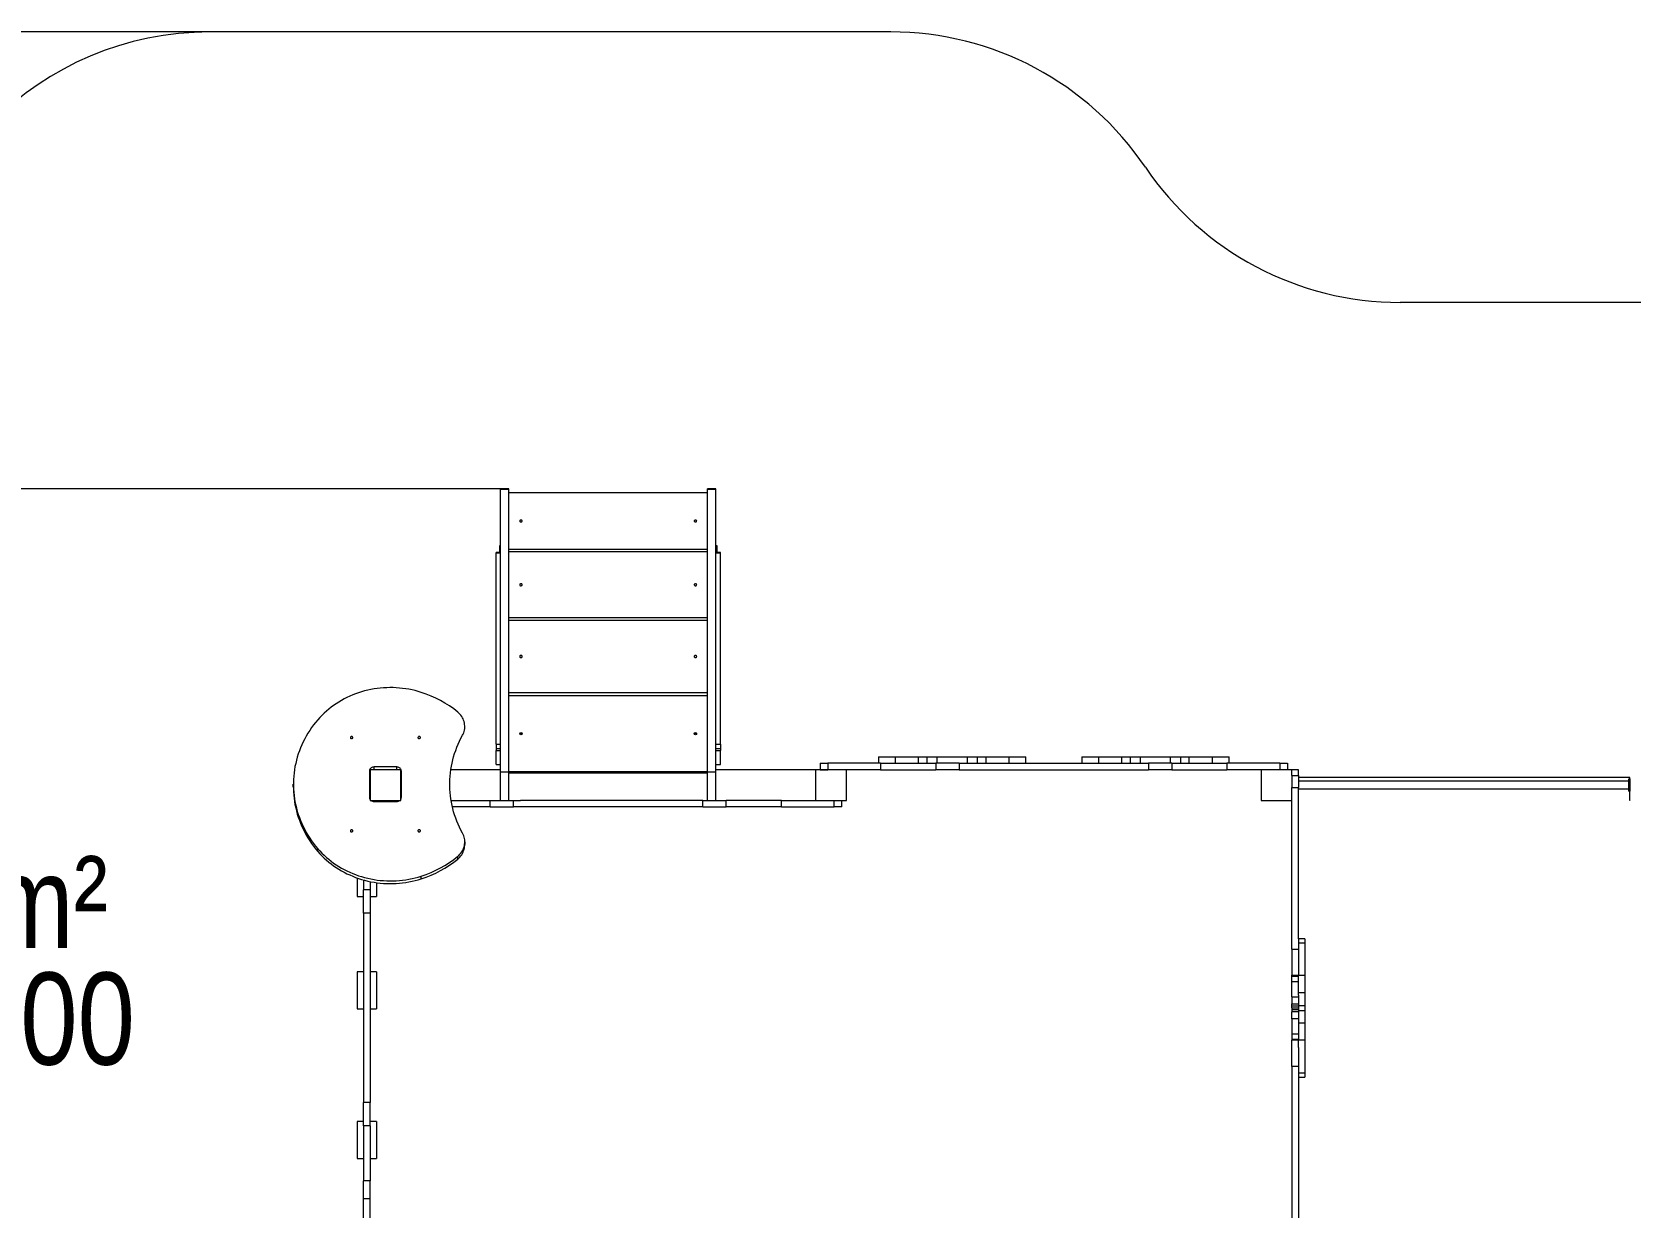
# Model space of a CAD drawing. Header units: millimetres. Extents: x -8637 to 7827, y -4015 to 3935.
# Drawn here: x -2239 to 2961, y 110 to 3935 of the extents above; entities that cross this region are included whole.
import ezdxf

# ---------------------------------------------------------------- set-up
doc = ezdxf.new("R2010")
doc.units = ezdxf.units.MM
for name, color, linetype in [('DIKOM_ЗОНА', 80, 'Continuous'), ('DIKOM_ОБЪЕКТ', 7, 'Continuous'), ('DIKOM_РАЗМЕР_ЗОНА', 7, 'Continuous'), ('DIKOM_РАЗМЕР_ОБЪЕКТА', 7, 'Continuous')]:
    doc.layers.add(name, color=color, linetype=linetype)
doc.styles.add('style1', font='arial.ttf', dxfattribs={"width": 0.8})
doc.dimstyles.new('1-50', dxfattribs={"dimtxt": 300, "dimasz": 200, "dimexe": 100, "dimexo": 0, "dimgap": 100, "dimtad": 1, "dimdec": 0, "dimtxsty": 'style1', "dimcen": 0, "dimclrd": 7, "dimclre": 7, "dimadec": 1, "dimazin": 2, "dimtfac": 1, "dimtdec": 0, "dimtmove": 0, "dimatfit": 3, "dimfxl": 0, "dimlwd": 25, "dimlwe": 18, "dimarcsym": 0})

# ---------------------------------------------------------------- blocks, each defined once
blk = doc.blocks.new('*D0')
at = {"layer": 'Defpoints', "color": 0, "transparency": 16777216}
for p in [(4826.6, 758.5), (-4105, -691.5), (4826.6, -3455.7)]:
    blk.add_point(p, dxfattribs=at)
at = {"layer": 'DIKOM_РАЗМЕР_ОБЪЕКТА', "color": 7, "lineweight": 18, "transparency": 16777216}
for p, q in [((4826.6, 758.5), (4826.6, -3555.7)), ((-4105, -691.5), (-4105, -3555.7))]:
    blk.add_line(p, q, dxfattribs=at)
at = {"layer": 'DIKOM_РАЗМЕР_ОБЪЕКТА', "color": 7, "lineweight": 25, "transparency": 16777216}
blk.add_line((-3905, -3455.7), (4626.6, -3455.7), dxfattribs=at)
at = {"layer": 'DIKOM_РАЗМЕР_ОБЪЕКТА', "color": 7, "transparency": 16777216}
for points in [[(-3905, -3422.4), (-3905, -3489), (-4105, -3455.7)], [(4626.6, -3422.4), (4626.6, -3489), (4826.6, -3455.7)]]:
    blk.add_solid(points, dxfattribs=at)
at = {"layer": 'DIKOM_РАЗМЕР_ОБЪЕКТА', "color": 0, "transparency": 16777216, "insert": (228.5, -3202.5), "char_height": 300, "attachment_point": 5, "style": 'style1'}
blk.add_mtext('8950', dxfattribs=at)
blk = doc.blocks.new('*D1')
at = {"layer": 'Defpoints', "color": 0, "transparency": 16777216}
for p in [(-7653.7, 2447.6), (-714.2, 2447.6), (-1013.4, -1487.5)]:
    blk.add_point(p, dxfattribs=at)
at = {"layer": 'DIKOM_РАЗМЕР_ОБЪЕКТА', "color": 7, "lineweight": 18, "transparency": 16777216}
for p, q in [((-714.2, 2447.6), (-7753.7, 2447.6)), ((-1013.4, -1487.5), (-7753.7, -1487.5))]:
    blk.add_line(p, q, dxfattribs=at)
at = {"layer": 'DIKOM_РАЗМЕР_ОБЪЕКТА', "color": 7, "lineweight": 25, "transparency": 16777216}
blk.add_line((-7653.7, -1287.5), (-7653.7, 2247.6), dxfattribs=at)
at = {"layer": 'DIKOM_РАЗМЕР_ОБЪЕКТА', "color": 7, "transparency": 16777216}
for points in [[(-7687.1, 2247.6), (-7620.4, 2247.6), (-7653.7, 2447.6)], [(-7687.1, -1287.5), (-7620.4, -1287.5), (-7653.7, -1487.5)]]:
    blk.add_solid(points, dxfattribs=at)
at = {"layer": 'DIKOM_РАЗМЕР_ОБЪЕКТА', "color": 0, "transparency": 16777216, "insert": (-7907, 462.3), "char_height": 300, "attachment_point": 5, "rotation": 90, "style": 'style1'}
blk.add_mtext('3950', dxfattribs=at)
blk = doc.blocks.new('*D2')
at = {"layer": 'Defpoints', "color": 0, "transparency": 16777216}
for p in [(-587, 3935.1), (-8187, -2966.5), (-2628.5, -2966.5)]:
    blk.add_point(p, dxfattribs=at)
at = {"layer": 'DIKOM_РАЗМЕР_ЗОНА', "color": 7, "lineweight": 18, "transparency": 16777216}
for p, q in [((-587, 3935.1), (-8287, 3935.1)), ((-2628.5, -2966.5), (-8287, -2966.5))]:
    blk.add_line(p, q, dxfattribs=at)
at = {"layer": 'DIKOM_РАЗМЕР_ЗОНА', "color": 7, "lineweight": 25, "transparency": 16777216}
blk.add_line((-8187, 3735.1), (-8187, -2766.5), dxfattribs=at)
at = {"layer": 'DIKOM_РАЗМЕР_ЗОНА', "color": 7, "transparency": 16777216}
for points in [[(-8220.3, 3735.1), (-8153.7, 3735.1), (-8187, 3935.1)], [(-8220.3, -2766.5), (-8153.7, -2766.5), (-8187, -2966.5)]]:
    blk.add_solid(points, dxfattribs=at)
at = {"layer": 'DIKOM_РАЗМЕР_ЗОНА', "color": 0, "transparency": 16777216, "insert": (-8440.2, 501.3), "char_height": 300, "attachment_point": 5, "rotation": 90, "style": 'style1'}
blk.add_mtext('6950', dxfattribs=at)

msp = doc.modelspace()

# ---------------------------------------------------------------- linework, layer by layer
at = {"layer": 'DIKOM_ЗОНА', "color": 3, "lineweight": 15}
for p, q in [((555.3, 3935.1), (-1660.2, 3935.1)), ((6826.6, 3054.5), (2212.7, 3054.5))]:
    msp.add_line(p, q, dxfattribs=at)
for centre, start, end in [((-1660.2, 2935.1), 90, 180), ((555.3, 2935.1), 34.0344, 90), ((2212.7, 4054.5), 214.0344, 270)]:
    msp.add_arc(centre, 1000, start, end, dxfattribs=at)
at = {"layer": 'DIKOM_ОБЪЕКТ', "color": 7, "linetype": 'Continuous', "lineweight": 15}
for p, q in [((-687.2, 2447.6), (-714.2, 2447.6)), ((-714.2, 2446.4), (-714.2, 2447.6)), ((-714.2, 2446.4), (-687.2, 2446.4)), ((-714.2, 1526.5), (-714.2, 2446.4)), ((-687.2, 2446.4), (-687.2, 2447.6)), ((-687.2, 1526.5), (-687.2, 2446.4)), ((-14.2, 2447.6), (-41.2, 2447.6)), ((-41.2, 2446.4), (-41.2, 2447.6)), ((-41.2, 2446.4), (-14.2, 2446.4)), ((-41.2, 1526.5), (-41.2, 2446.4)), ((-14.2, 2446.4), (-14.2, 2447.6)), ((-14.2, 1526.5), (-14.2, 2446.4)), ((-41.2, 2435.1), (-687.2, 2435.1)), ((-714.2, 2240.7), (-729.2, 2240.7)), ((-729.2, 2240), (-729.2, 2240.7)), ((-729.2, 2240), (-714.2, 2240)), ((-729.2, 1617), (-729.2, 2240)), ((-717.2, 2240.7), (-717.2, 2263.5)), ((-717.2, 2263.5), (-714.2, 2263.5)), ((-687.2, 2251.1), (-41.2, 2251.1)), ((-41.2, 2242.4), (-687.2, 2242.4)), ((-14.2, 2263.5), (-11.2, 2263.5)), ((0.8, 2240.7), (-14.2, 2240.7)), ((-14.2, 2240), (0.8, 2240)), ((-11.2, 2263.5), (-11.2, 2240.7)), ((0.8, 2240), (0.8, 2240.7)), ((0.8, 1617), (0.8, 2240)), ((-687.2, 2029.1), (-41.2, 2029.1)), ((-41.2, 2019.3), (-687.2, 2019.3)), ((-687.2, 1784.8), (-41.2, 1784.8)), ((-687.2, 1775.5), (-41.2, 1775.5)), ((-41.2, 1774.3), (-687.2, 1774.3)), ((-729.2, 1617), (-714.2, 1617)), ((-729.2, 1617), (-729.2, 1602.2)), ((-14.2, 1617), (0.8, 1617)), ((0.8, 1617), (0.8, 1602.2)), ((-729.2, 1602.2), (-714.2, 1602.2)), ((-729.2, 1602.2), (-729.2, 1596.6)), ((-729.2, 1550.2), (-729.2, 1596.6)), ((-729.2, 1596.6), (-714.2, 1596.6)), ((-14.2, 1602.2), (0.8, 1602.2)), ((-14.2, 1596.6), (0.8, 1596.6)), ((0.8, 1602.2), (0.8, 1596.6)), ((0.8, 1550.2), (0.8, 1596.6)), ((515.6, 1575.5), (515.6, 1554.5)), ((515.6, 1575.5), (570.7, 1575.5)), ((570.7, 1554.5), (570.7, 1575.5)), ((570.7, 1575.5), (644.9, 1575.5)), ((644.9, 1575.5), (644.9, 1554.5)), ((644.9, 1575.5), (673.6, 1575.5)), ((673.6, 1554.5), (673.6, 1575.5)), ((673.6, 1575.5), (705.6, 1575.5)), ((705.6, 1575.5), (705.6, 1554.5)), ((705.6, 1575.5), (804.6, 1575.5)), ((804.6, 1554.5), (804.6, 1575.5)), ((804.6, 1575.5), (836.6, 1575.5)), ((836.6, 1575.5), (836.6, 1554.5)), ((836.6, 1575.5), (865.3, 1575.5)), ((865.3, 1554.5), (865.3, 1575.5)), ((865.3, 1575.5), (939.5, 1575.5)), ((939.5, 1575.5), (939.5, 1554.5)), ((939.5, 1575.5), (994.6, 1575.5)), ((994.6, 1554.5), (994.6, 1575.5)), ((1177.1, 1575.5), (1177.1, 1554.5)), ((1177.1, 1575.5), (1232.1, 1575.5)), ((1232.1, 1554.5), (1232.1, 1575.5)), ((1232.1, 1575.5), (1306.3, 1575.5)), ((1306.3, 1575.5), (1306.3, 1554.5)), ((1306.3, 1575.5), (1335, 1575.5)), ((1335, 1554.5), (1335, 1575.5)), ((1335, 1575.5), (1367.1, 1575.5)), ((1367.1, 1575.5), (1367.1, 1554.5)), ((1367.1, 1575.5), (1466, 1575.5)), ((1466, 1554.5), (1466, 1575.5)), ((1466, 1575.5), (1498, 1575.5)), ((1498, 1575.5), (1498, 1554.5)), ((1498, 1575.5), (1526.8, 1575.5)), ((1526.8, 1554.5), (1526.8, 1575.5)), ((1526.8, 1575.5), (1601, 1575.5)), ((1601, 1575.5), (1601, 1554.5)), ((1601, 1575.5), (1656, 1575.5)), ((1656, 1554.5), (1656, 1575.5)), ((-1141.2, 1528.8), (-1141.2, 1443.7)), ((-1139.2, 1533.5), (-1139.2, 1433.5)), ((-1039.2, 1533.5), (-1139.2, 1533.5)), ((-1052.2, 1542.4), (-1126.2, 1542.4)), ((-1126.2, 1533.5), (-1126.2, 1542.4)), ((-1052.2, 1533.5), (-1052.2, 1542.4)), ((-1039.2, 1433.5), (-1039.2, 1533.5)), ((-1037.2, 1443.7), (-1037.2, 1528.8)), ((-714.2, 1533.5), (-876.2, 1533.5)), ((-729.2, 1550.2), (-714.2, 1550.2)), ((-714.2, 1433.5), (-714.2, 1526.5)), ((-714.2, 1526.5), (-687.2, 1526.5)), ((-687.2, 1527.5), (-41.2, 1527.5)), ((-687.2, 1433.5), (-687.2, 1526.5)), ((-687.2, 1523.2), (-41.2, 1523.2)), ((-41.2, 1433.5), (-41.2, 1526.5)), ((-41.2, 1526.5), (-14.2, 1526.5)), ((-14.2, 1550.2), (0.8, 1550.2)), ((310.8, 1533.5), (-14.2, 1533.5)), ((-14.2, 1433.5), (-14.2, 1526.5)), ((410.8, 1533.5), (310.8, 1533.5)), ((310.8, 1533.5), (310.8, 1433.5)), ((310.8, 1533.5), (310.8, 1533.5)), ((325.8, 1554.5), (325.8, 1533.5)), ((325.8, 1554.5), (350.8, 1554.5)), ((325.8, 1533.5), (350.8, 1533.5)), ((350.8, 1554.5), (350.8, 1533.5)), ((522.4, 1554.5), (350.8, 1554.5)), ((522.4, 1533.5), (350.8, 1533.5)), ((410.8, 1433.5), (410.8, 1533.5)), ((410.8, 1533.5), (410.8, 1533.5)), ((522.4, 1554.5), (522.4, 1533.5)), ((522.4, 1554.5), (702, 1554.5)), ((522.4, 1533.5), (702, 1533.5)), ((702, 1554.5), (702, 1533.5)), ((777.6, 1554.5), (702, 1554.5)), ((777.6, 1533.5), (702, 1533.5)), ((777.6, 1554.5), (777.6, 1533.5)), ((777.6, 1554.5), (1394, 1554.5)), ((777.6, 1533.5), (1394, 1533.5)), ((1394, 1554.5), (1394, 1533.5)), ((1469.6, 1554.5), (1394, 1554.5)), ((1469.6, 1533.5), (1394, 1533.5)), ((1469.6, 1554.5), (1469.6, 1533.5)), ((1469.6, 1554.5), (1649.3, 1554.5)), ((1469.6, 1533.5), (1649.3, 1533.5)), ((1649.3, 1554.5), (1649.3, 1533.5)), ((1820.9, 1554.5), (1649.3, 1554.5)), ((1760.8, 1533.5), (1649.3, 1533.5)), ((1881.8, 1533.5), (1760.8, 1533.5)), ((1760.8, 1533.5), (1760.8, 1433.5)), ((1820.9, 1554.5), (1820.9, 1533.5)), ((1820.9, 1554.5), (1845.8, 1554.5)), ((1845.8, 1554.5), (1845.8, 1533.5)), ((1860.8, 1515), (1860.8, 1533.5)), ((1860.8, 1515), (1881.8, 1515)), ((1860.8, 1515), (1860.8, 1475.2)), ((1881.8, 1515), (1881.8, 1533.5)), ((1881.8, 1515), (1881.8, 1475.2)), ((2959.9, 1508.5), (1881.8, 1508.5)), ((2959.9, 1503.5), (2959.9, 1508.5)), ((-1388.7, 1477.3), (-1388.7, 1486.2)), ((1860.8, 1475.2), (1881.8, 1475.2)), ((1860.8, 949.6), (1860.8, 1475.2)), ((1881.8, 1497), (2956.8, 1497)), ((1881.8, 982.7), (1881.8, 1475.2)), ((2956.8, 1470), (1881.8, 1470)), ((2956.8, 1503.5), (2960.8, 1503.5)), ((2956.8, 1498.5), (2956.8, 1503.5)), ((2956.8, 1498.5), (2960.8, 1498.5)), ((2956.8, 1468.5), (2956.8, 1498.5)), ((2956.8, 1463.5), (2956.8, 1468.5)), ((2956.8, 1468.5), (2960.8, 1468.5)), ((2956.8, 1463.5), (2960.8, 1463.5)), ((2959.9, 1433.5), (2959.9, 1463.5)), ((2960.8, 1498.5), (2960.8, 1503.5)), ((2960.8, 1468.5), (2960.8, 1498.5)), ((2960.8, 1463.5), (2960.8, 1468.5)), ((-1139.2, 1433.5), (-1039.2, 1433.5)), ((-1126.2, 1430.1), (-1052.2, 1430.1)), ((-875.3, 1433.5), (-658, 1433.5)), ((-748, 1412.5), (-871.1, 1412.5)), ((-871, 1433.5), (-865.1, 1433.5)), ((-748, 1412.5), (-748, 1433.5)), ((-748, 1412.5), (-672.4, 1412.5)), ((-714.2, 1433.5), (-687.2, 1433.5)), ((-672.4, 1412.5), (-672.4, 1433.5)), ((-56, 1412.5), (-672.4, 1412.5)), ((-658, 1433.5), (-656.1, 1433.5)), ((-656.1, 1433.5), (-649.9, 1433.5)), ((-649.9, 1433.5), (-649.2, 1433.5)), ((-56, 1433.5), (-649.2, 1433.5)), ((-56, 1412.5), (-56, 1433.5)), ((-56, 1433.5), (19.6, 1433.5)), ((-56, 1412.5), (19.6, 1412.5)), ((-41.2, 1433.5), (-14.2, 1433.5)), ((19.6, 1412.5), (19.6, 1433.5)), ((199.3, 1433.5), (19.6, 1433.5)), ((199.3, 1412.5), (19.6, 1412.5)), ((199.3, 1412.5), (199.3, 1433.5)), ((199.3, 1433.5), (310.8, 1433.5)), ((199.3, 1412.5), (370.9, 1412.5)), ((310.8, 1433.5), (410.8, 1433.5)), ((370.9, 1412.5), (370.9, 1433.5)), ((395.8, 1412.5), (370.9, 1412.5)), ((395.8, 1412.5), (395.8, 1433.5)), ((1760.8, 1433.5), (1860.8, 1433.5)), ((2960.8, 1433.5), (2959.9, 1433.5)), ((-1309.1, 1267.5), (-1309.1, 1276.4)), ((-853.6, 1242.7), (-853.6, 1251.6)), ((-830.7, 1298.5), (-830.7, 1289.7)), ((-1181.2, 1181.3), (-1181.2, 1120.9)), ((-1160.2, 1174.7), (-1160.2, 1142.3)), ((-1139.2, 1169.6), (-1139.2, 1052.3)), ((-1118.2, 1166), (-1118.2, 1120.9)), ((-972.4, 1178.3), (-972.4, 1187.2)), ((-1181.2, 1120.9), (-1160.2, 1120.9)), ((-1160.2, 1066.7), (-1160.2, 1142.3)), ((-1139.2, 1142.3), (-1160.2, 1142.3)), ((-1139.2, 1120.9), (-1118.2, 1120.9)), ((-1139.2, 1066.7), (-1160.2, 1066.7)), ((-1160.2, 1066.7), (-1160.2, 450.3)), ((-1139.2, 1052.3), (-1139.2, 1050.5)), ((-1139.2, 1050.5), (-1139.2, 1044.2)), ((-1139.2, 1044.2), (-1139.2, 1043.5)), ((-1139.2, 1043.5), (-1139.2, 450.3)), ((1860.8, 949.6), (1881.8, 949.6)), ((1860.8, 949.6), (1860.8, 864.4)), ((1902.8, 982.7), (1881.8, 982.7)), ((1881.8, 982.7), (1881.8, 969.2)), ((1902.8, 969.2), (1881.8, 969.2)), ((1881.8, 969.2), (1881.8, 884.9)), ((1902.8, 982.7), (1902.8, 969.2)), ((1902.8, 969.2), (1902.8, 863.8)), ((1881.8, 884.9), (1881.8, 864.4)), ((-1160.2, 875.3), (-1181.2, 875.3)), ((-1181.2, 875.3), (-1181.2, 755.3)), ((-1118.2, 875.3), (-1139.2, 875.3)), ((-1118.2, 875.3), (-1118.2, 755.3)), ((1860.8, 864.4), (1881.8, 864.4)), ((1860.8, 861.3), (1860.8, 864.4)), ((1860.8, 861.3), (1881.8, 861.3)), ((1860.8, 844.3), (1860.8, 861.3)), ((1860.8, 844.3), (1881.8, 844.3)), ((1860.8, 793.9), (1860.8, 844.3)), ((1881.8, 861.3), (1881.8, 864.4)), ((1902.8, 863.8), (1881.8, 863.8)), ((1881.8, 844.3), (1881.8, 861.3)), ((1881.8, 799.1), (1881.8, 844.3)), ((1902.8, 863.8), (1902.8, 807)), ((1860.8, 793.9), (1881.8, 793.9)), ((1860.8, 793.9), (1860.8, 771.8)), ((1902.8, 807), (1881.8, 807)), ((1881.8, 799.1), (1881.8, 764.9)), ((1902.8, 807), (1902.8, 764.9)), ((-1181.2, 755.3), (-1160.2, 755.3)), ((-1139.2, 755.3), (-1118.2, 755.3)), ((1860.8, 771.8), (1881.8, 771.8)), ((1860.8, 765.4), (1860.8, 771.8)), ((1860.8, 765.4), (1881.8, 765.4)), ((1860.8, 758.5), (1860.8, 765.4)), ((1860.8, 758.5), (1860.8, 751.6)), ((1860.8, 758.5), (1881.8, 758.5)), ((1881.8, 751.6), (1860.8, 751.6)), ((1860.8, 751.6), (1860.8, 745.2)), ((1881.8, 745.2), (1860.8, 745.2)), ((1860.8, 723.1), (1860.8, 745.2)), ((1902.8, 764.9), (1881.8, 764.9)), ((1881.8, 764.9), (1881.8, 748.9)), ((1902.8, 748.9), (1881.8, 748.9)), ((1881.8, 748.9), (1881.8, 717.3)), ((1902.8, 764.9), (1902.8, 748.9)), ((1902.8, 748.9), (1902.8, 709)), ((1881.8, 723.1), (1860.8, 723.1)), ((1860.8, 723.1), (1860.8, 672.7)), ((1881.8, 717.3), (1881.8, 672.7)), ((1902.8, 709), (1881.8, 709)), ((1902.8, 709), (1902.8, 652.8)), ((1881.8, 672.7), (1860.8, 672.7)), ((1860.8, 672.7), (1860.8, 655.7)), ((1881.8, 655.7), (1860.8, 655.7)), ((1860.8, 655.7), (1860.8, 652.6)), ((1881.8, 652.6), (1860.8, 652.6)), ((1860.8, 567.4), (1860.8, 652.6)), ((1881.8, 672.7), (1881.8, 655.7)), ((1881.8, 655.7), (1881.8, 652.6)), ((1902.8, 652.8), (1881.8, 652.8)), ((1881.8, 629.4), (1881.8, 652.6)), ((1881.8, 629.4), (1881.8, 546)), ((1902.8, 652.8), (1902.8, 546)), ((1881.8, 567.4), (1860.8, 567.4)), ((1860.8, 567.4), (1860.8, 41.8)), ((1902.8, 546), (1881.8, 546)), ((1881.8, 546), (1881.8, 532.9)), ((1881.8, 532.9), (1902.8, 532.9)), ((1881.8, 532.9), (1881.8, 41.8)), ((1902.8, 546), (1902.8, 532.9)), ((-1139.2, 450.3), (-1160.2, 450.3)), ((-1160.2, 374.7), (-1160.2, 450.3)), ((-1139.2, 374.7), (-1139.2, 450.3)), ((-1160.2, 387.9), (-1181.2, 387.9)), ((-1181.2, 387.9), (-1181.2, 267.9)), ((-1139.2, 374.7), (-1160.2, 374.7)), ((-1160.2, 374.7), (-1160.2, 195)), ((-1118.2, 387.9), (-1139.2, 387.9)), ((-1139.2, 374.7), (-1139.2, 195)), ((-1118.2, 387.9), (-1118.2, 267.9)), ((-1181.2, 267.9), (-1160.2, 267.9)), ((-1139.2, 267.9), (-1118.2, 267.9)), ((-1139.2, 195), (-1160.2, 195)), ((-1160.2, 136.3), (-1160.2, 195)), ((-1139.2, 136.3), (-1139.2, 195)), ((-1139.2, 136.3), (-1160.2, 136.3)), ((-1160.2, 65), (-1160.2, 136.3)), ((-1139.2, 65), (-1139.2, 136.3))]:
    msp.add_line(p, q, dxfattribs=at)
at = {"layer": 'DIKOM_ОБЪЕКТ', "color": 7, "linetype": 'Continuous', "lineweight": 15, "flags": 128}
for points in [[(-652.2, 2343.1), (-652.1, 2342.4), (-651.8, 2341.8), (-651.3, 2341.3), (-650.7, 2340.8), (-649.9, 2340.4), (-649.1, 2340.2), (-648.2, 2340.2), (-647.3, 2340.2), (-646.4, 2340.4), (-645.7, 2340.8), (-645, 2341.3), (-644.6, 2341.8), (-644.3, 2342.4), (-644.2, 2343.1), (-644.3, 2343.8), (-644.6, 2344.4), (-645, 2344.9), (-645.7, 2345.4), (-646.4, 2345.8), (-647.3, 2346), (-648.2, 2346), (-649.1, 2346), (-649.9, 2345.8), (-650.7, 2345.4), (-651.3, 2344.9), (-651.8, 2344.4), (-652.1, 2343.8), (-652.2, 2343.1)], [(-84.2, 2343.1), (-84.1, 2342.4), (-83.8, 2341.8), (-83.3, 2341.3), (-82.7, 2340.8), (-81.9, 2340.4), (-81.1, 2340.2), (-80.2, 2340.2), (-79.3, 2340.2), (-78.4, 2340.4), (-77.7, 2340.8), (-77, 2341.3), (-76.6, 2341.8), (-76.3, 2342.4), (-76.2, 2343.1), (-76.3, 2343.8), (-76.6, 2344.4), (-77, 2344.9), (-77.7, 2345.4), (-78.4, 2345.8), (-79.3, 2346), (-80.2, 2346), (-81.1, 2346), (-81.9, 2345.8), (-82.7, 2345.4), (-83.3, 2344.9), (-83.8, 2344.4), (-84.1, 2343.8), (-84.2, 2343.1)], [(-652.2, 2135.7), (-652.1, 2135), (-651.8, 2134.3), (-651.3, 2133.6), (-650.7, 2133.1), (-649.9, 2132.7), (-649.1, 2132.4), (-648.2, 2132.3), (-647.3, 2132.4), (-646.4, 2132.7), (-645.7, 2133.1), (-645, 2133.6), (-644.6, 2134.3), (-644.3, 2135), (-644.2, 2135.7), (-644.3, 2136.5), (-644.6, 2137.2), (-645, 2137.9), (-645.7, 2138.4), (-646.4, 2138.8), (-647.3, 2139.1), (-648.2, 2139.2), (-649.1, 2139.1), (-649.9, 2138.8), (-650.7, 2138.4), (-651.3, 2137.9), (-651.8, 2137.2), (-652.1, 2136.5), (-652.2, 2135.7)], [(-84.2, 2135.7), (-84.1, 2135), (-83.8, 2134.3), (-83.3, 2133.6), (-82.7, 2133.1), (-81.9, 2132.7), (-81.1, 2132.4), (-80.2, 2132.3), (-79.3, 2132.4), (-78.4, 2132.7), (-77.7, 2133.1), (-77, 2133.6), (-76.6, 2134.3), (-76.3, 2135), (-76.2, 2135.7), (-76.3, 2136.5), (-76.6, 2137.2), (-77, 2137.9), (-77.7, 2138.4), (-78.4, 2138.8), (-79.3, 2139.1), (-80.2, 2139.2), (-81.1, 2139.1), (-81.9, 2138.8), (-82.7, 2138.4), (-83.3, 2137.9), (-83.8, 2137.2), (-84.1, 2136.5), (-84.2, 2135.7)], [(-652.2, 1902.1), (-652.1, 1901.2), (-651.8, 1900.4), (-651.3, 1899.7), (-650.7, 1899.1), (-649.9, 1898.7), (-649.1, 1898.4), (-648.2, 1898.3), (-647.3, 1898.4), (-646.4, 1898.7), (-645.7, 1899.1), (-645, 1899.7), (-644.6, 1900.4), (-644.3, 1901.2), (-644.2, 1902.1), (-644.3, 1902.9), (-644.6, 1903.7), (-645, 1904.4), (-645.7, 1905), (-646.4, 1905.5), (-647.3, 1905.7), (-648.2, 1905.8), (-649.1, 1905.7), (-649.9, 1905.5), (-650.7, 1905), (-651.3, 1904.4), (-651.8, 1903.7), (-652.1, 1902.9), (-652.2, 1902.1)], [(-84.2, 1902.1), (-84.1, 1901.2), (-83.8, 1900.4), (-83.3, 1899.7), (-82.7, 1899.1), (-81.9, 1898.7), (-81.1, 1898.4), (-80.2, 1898.3), (-79.3, 1898.4), (-78.4, 1898.7), (-77.7, 1899.1), (-77, 1899.7), (-76.6, 1900.4), (-76.3, 1901.2), (-76.2, 1902.1), (-76.3, 1902.9), (-76.6, 1903.7), (-77, 1904.4), (-77.7, 1905), (-78.4, 1905.5), (-79.3, 1905.7), (-80.2, 1905.8), (-81.1, 1905.7), (-81.9, 1905.5), (-82.7, 1905), (-83.3, 1904.4), (-83.8, 1903.7), (-84.1, 1902.9), (-84.2, 1902.1)], [(-972.4, 1785.2), (-982.3, 1788.2), (-992.2, 1790.9), (-1002.3, 1793.3), (-1012.5, 1795.3), (-1022.7, 1797), (-1033, 1798.4), (-1043.3, 1799.5), (-1053.7, 1800.3), (-1064.1, 1800.7), (-1074.5, 1800.8), (-1084.9, 1800.6), (-1095.3, 1800), (-1105.7, 1799.1), (-1116, 1797.9), (-1126.2, 1796.4), (-1136.4, 1794.6), (-1146.6, 1792.4), (-1156.6, 1789.9), (-1166.5, 1787.1), (-1176.4, 1784), (-1186.1, 1780.6), (-1195.6, 1776.8), (-1205, 1772.8), (-1214.3, 1768.5), (-1223.4, 1763.9), (-1232.3, 1759), (-1241, 1753.9), (-1249.5, 1748.4), (-1257.8, 1742.7), (-1265.9, 1736.8), (-1273.7, 1730.6), (-1281.3, 1724.1), (-1288.6, 1717.5), (-1295.7, 1710.5), (-1302.5, 1703.4), (-1309.1, 1696.1)], [(-838.1, 1645.5), (-836, 1649.7), (-834.3, 1654), (-832.9, 1658.4), (-831.8, 1662.8), (-831.1, 1667.3), (-830.8, 1671.9), (-830.8, 1676.5), (-831.2, 1681), (-831.9, 1685.5), (-833, 1690), (-834.5, 1694.4), (-836.3, 1698.7), (-838.4, 1702.8), (-840.8, 1706.8), (-843.6, 1710.6), (-846.7, 1714.2), (-850, 1717.7), (-853.6, 1720.8)], [(-1309.1, 1696.1), (-1316.1, 1687.7), (-1322.8, 1679.1), (-1329.2, 1670.4), (-1335.3, 1661.4), (-1341.1, 1652.3), (-1346.6, 1643.1), (-1351.7, 1633.6), (-1356.6, 1624.1), (-1361.1, 1614.4), (-1365.3, 1604.6), (-1369.1, 1594.7), (-1372.7, 1584.7), (-1375.8, 1574.6), (-1378.7, 1564.4), (-1381.1, 1554.1), (-1383.3, 1543.8), (-1385.1, 1533.4), (-1386.5, 1523), (-1387.5, 1512.5), (-1388.3, 1502), (-1388.6, 1491.5), (-1388.6, 1481), (-1388.3, 1470.5), (-1387.5, 1460), (-1386.5, 1449.5), (-1385.1, 1439.1), (-1383.3, 1428.7), (-1381.1, 1418.4), (-1378.7, 1408.1), (-1375.8, 1397.9), (-1372.7, 1387.8), (-1369.1, 1377.8), (-1365.3, 1367.9), (-1361.1, 1358), (-1356.6, 1348.4), (-1351.7, 1338.8), (-1346.6, 1329.4), (-1341.1, 1320.1), (-1335.3, 1311), (-1329.2, 1302.1), (-1322.8, 1293.3), (-1316.1, 1284.8), (-1309.1, 1276.4)], [(-1199.2, 1634.4), (-1198, 1634.6), (-1196.9, 1635.1), (-1196, 1635.8), (-1195.5, 1636.7), (-1195.2, 1637.8), (-1195.3, 1638.9), (-1195.7, 1639.9), (-1196.5, 1640.7), (-1197.4, 1641.3), (-1198.6, 1641.6), (-1199.8, 1641.6), (-1200.9, 1641.3), (-1201.9, 1640.7), (-1202.6, 1639.9), (-1203.1, 1638.9), (-1203.2, 1637.8), (-1202.9, 1636.7), (-1202.3, 1635.8), (-1201.4, 1635.1), (-1200.4, 1634.6), (-1199.2, 1634.4)], [(-979.2, 1634.4), (-978, 1634.6), (-976.9, 1635.1), (-976, 1635.8), (-975.5, 1636.7), (-975.2, 1637.8), (-975.3, 1638.9), (-975.7, 1639.9), (-976.5, 1640.7), (-977.4, 1641.3), (-978.6, 1641.6), (-979.8, 1641.6), (-980.9, 1641.3), (-981.9, 1640.7), (-982.6, 1639.9), (-983.1, 1638.9), (-983.2, 1637.8), (-982.9, 1636.7), (-982.3, 1635.8), (-981.4, 1635.1), (-980.4, 1634.6), (-979.2, 1634.4)], [(-838.1, 1326.9), (-843.2, 1336.5), (-848, 1346.3), (-852.5, 1356.1), (-856.6, 1366.1), (-860.4, 1376.2), (-863.9, 1386.4), (-867, 1396.6), (-869.8, 1407), (-872.3, 1417.4), (-874.4, 1427.9), (-876.1, 1438.4), (-877.5, 1449), (-878.6, 1459.6), (-879.3, 1470.3), (-879.6, 1480.9), (-879.6, 1491.6), (-879.3, 1502.2), (-878.6, 1512.8), (-877.5, 1523.5), (-876.1, 1534), (-874.4, 1544.6), (-872.3, 1555.1), (-869.8, 1565.5), (-867, 1575.8), (-863.9, 1586.1), (-860.4, 1596.3), (-856.6, 1606.4), (-852.5, 1616.3), (-848, 1626.2), (-843.2, 1635.9), (-838.1, 1645.5)], [(-1126.2, 1542.4), (-1128.5, 1542.2), (-1130.8, 1541.7), (-1133, 1540.9), (-1135, 1539.8), (-1136.8, 1538.4), (-1138.3, 1536.8), (-1139.5, 1535), (-1140.4, 1533), (-1141, 1530.9), (-1141.2, 1528.8)], [(-1037.2, 1528.8), (-1037.4, 1530.9), (-1037.9, 1533), (-1038.8, 1535), (-1040, 1536.8), (-1041.6, 1538.4), (-1043.4, 1539.8), (-1045.4, 1540.9), (-1047.5, 1541.7), (-1049.8, 1542.2), (-1052.2, 1542.4)], [(-1388.7, 1477.3), (-1388.6, 1472.1), (-1388.3, 1461.6), (-1387.5, 1451.1), (-1386.5, 1440.6), (-1385.1, 1430.2), (-1383.3, 1419.8), (-1381.1, 1409.5), (-1378.7, 1399.2), (-1375.8, 1389), (-1372.7, 1378.9), (-1369.1, 1368.9), (-1365.3, 1359), (-1361.1, 1349.2), (-1356.6, 1339.5), (-1351.7, 1329.9), (-1346.6, 1320.5), (-1341.1, 1311.3), (-1335.3, 1302.2), (-1329.2, 1293.2), (-1322.8, 1284.5), (-1316.1, 1275.9), (-1309.1, 1267.5)], [(-1199.2, 1330.8), (-1198, 1330.9), (-1196.9, 1331.4), (-1196, 1332.1), (-1195.5, 1333.1), (-1195.2, 1334.1), (-1195.3, 1335.2), (-1195.7, 1336.2), (-1196.5, 1337.1), (-1197.4, 1337.7), (-1198.6, 1338), (-1199.8, 1338), (-1200.9, 1337.7), (-1201.9, 1337.1), (-1202.6, 1336.2), (-1203.1, 1335.2), (-1203.2, 1334.1), (-1202.9, 1333.1), (-1202.3, 1332.1), (-1201.4, 1331.4), (-1200.4, 1330.9), (-1199.2, 1330.8)], [(-979.2, 1330.8), (-978, 1330.9), (-976.9, 1331.4), (-976, 1332.1), (-975.5, 1333.1), (-975.2, 1334.1), (-975.3, 1335.2), (-975.7, 1336.2), (-976.5, 1337.1), (-977.4, 1337.7), (-978.6, 1338), (-979.8, 1338), (-980.9, 1337.7), (-981.9, 1337.1), (-982.6, 1336.2), (-983.1, 1335.2), (-983.2, 1334.1), (-982.9, 1333.1), (-982.3, 1332.1), (-981.4, 1331.4), (-980.4, 1330.9), (-979.2, 1330.8)], [(-853.6, 1251.6), (-850, 1254.8), (-846.7, 1258.2), (-843.6, 1261.9), (-840.8, 1265.7), (-838.4, 1269.7), (-836.3, 1273.8), (-834.5, 1278.1), (-833, 1282.5), (-831.9, 1286.9), (-831.2, 1291.4), (-830.8, 1296), (-830.8, 1300.6), (-831.1, 1305.1), (-831.8, 1309.6), (-832.9, 1314.1), (-834.3, 1318.5), (-836, 1322.8), (-838.1, 1326.9)], [(-1309.1, 1276.4), (-1302.5, 1269), (-1295.7, 1261.9), (-1288.6, 1255), (-1281.3, 1248.3), (-1273.7, 1241.9), (-1265.9, 1235.7), (-1257.8, 1229.7), (-1249.5, 1224), (-1241, 1218.6), (-1232.3, 1213.4), (-1223.4, 1208.6), (-1214.3, 1204), (-1205, 1199.6), (-1195.6, 1195.6), (-1186.1, 1191.9), (-1176.4, 1188.5), (-1166.5, 1185.4), (-1156.6, 1182.6), (-1146.6, 1180.1), (-1136.4, 1177.9), (-1126.2, 1176.1), (-1116, 1174.5), (-1105.7, 1173.3), (-1095.3, 1172.4), (-1084.9, 1171.9), (-1074.5, 1171.7), (-1064.1, 1171.8), (-1053.7, 1172.2), (-1043.3, 1172.9), (-1033, 1174), (-1022.7, 1175.4), (-1012.5, 1177.1), (-1002.3, 1179.2), (-992.2, 1181.6), (-982.3, 1184.2), (-972.4, 1187.2)], [(-1309.1, 1267.5), (-1302.5, 1260.2), (-1295.7, 1253), (-1288.6, 1246.1), (-1281.3, 1239.4), (-1273.7, 1233), (-1265.9, 1226.8), (-1257.8, 1220.8), (-1249.5, 1215.2), (-1241, 1209.7), (-1232.3, 1204.6), (-1223.4, 1199.7), (-1214.3, 1195.1), (-1205, 1190.8), (-1195.6, 1186.7), (-1186.1, 1183), (-1176.4, 1179.6), (-1166.5, 1176.5), (-1156.6, 1173.7), (-1146.6, 1171.2), (-1136.4, 1169), (-1126.2, 1167.2), (-1116, 1165.6), (-1105.7, 1164.4), (-1095.3, 1163.6), (-1084.9, 1163), (-1074.5, 1162.8), (-1064.1, 1162.9), (-1053.7, 1163.3), (-1043.3, 1164.1), (-1033, 1165.1), (-1022.7, 1166.5), (-1012.5, 1168.3), (-1002.3, 1170.3), (-992.2, 1172.7), (-982.3, 1175.4), (-972.4, 1178.3)], [(-853.6, 1242.7), (-850, 1245.9), (-846.7, 1249.3), (-843.6, 1253), (-840.8, 1256.8), (-838.4, 1260.8), (-836.3, 1264.9), (-834.5, 1269.2), (-833, 1273.6), (-831.9, 1278), (-831.2, 1282.6), (-830.8, 1287.1), (-830.7, 1289.7)]]:
    msp.add_lwpolyline(points, dxfattribs=at)
at = {"layer": 'DIKOM_ОБЪЕКТ', "color": 7, "linetype": 'Continuous', "lineweight": 15}
for centre in [(-648.2, 1650.9), (-80.2, 1650.9)]:
    msp.add_circle(centre, 4, dxfattribs=at)
for centre, radius, start, end in [((-1080.9, 1443), 359, 50.7063, 72.4146), ((-648.2, 1646.5), 4.03, 33.5365, 146.4635), ((-80.2, 1646.5), 4.03, 33.5365, 146.4635), ((-1128.5, 1519.8), 12.7, 147.3487, 179.7238), ((-1049.9, 1519.8), 12.7, 0.2762, 32.6513), ((-1128.5, 1443.7), 12.7, 180.2762, 212.6513), ((-1126.3, 1446), 16, 231.7879, 270.3177), ((-1052, 1445.9), 15.8, 269.4862, 308.4009), ((-1049.9, 1443.7), 12.7, 327.3487, 359.7238), ((-1080.9, 1529.4), 359, 287.5854, 309.2937), ((-1080.9, 1520.6), 359, 287.5854, 309.2937)]:
    msp.add_arc(centre, radius, start, end, dxfattribs=at)

# ---------------------------------------------------------------- texts
at = {"layer": 'DIKOM_РАЗМЕР_ОБЪЕКТА', "char_height": 300, "width": 5885.531, "attachment_point": 1, "style": 'style1'}
for s, insert in [('79,3m²', (-3035.3, 1253.1)), ('H-2200', (-3003.7, 873.4))]:
    msp.add_mtext(s, dxfattribs=dict(at, insert=insert))

# ---------------------------------------------------------------- dimensions: what is measured, and where the dimension line sits
at = {"layer": 'DIKOM_РАЗМЕР_ЗОНА'}
dim = msp.add_linear_dim(base=(-8187, -2966.5), p1=(-587, 3935.1), p2=(-2628.5, -2966.5), angle=90, text='6950', dimstyle='1-50', override={"dimscale": 1, "dimtix": 0, "dimtofl": 1, "dimtmove": 0, "dimatfit": 3}, dxfattribs=at)
dim.commit()
dim.dimension.update_dxf_attribs({"geometry": '*D2', "text_midpoint": (-8187, 501.3), "dimtype": 160})
at = {"layer": 'DIKOM_РАЗМЕР_ОБЪЕКТА'}
dim = msp.add_linear_dim(base=(-7653.7, 2447.6), p1=(-1013.4, -1487.5), p2=(-714.2, 2447.6), angle=90, text='3950', dimstyle='1-50', override={"dimscale": 1, "dimtix": 0, "dimtofl": 1, "dimtmove": 0, "dimatfit": 3}, dxfattribs=at)
dim.commit()
dim.dimension.update_dxf_attribs({"geometry": '*D1', "text_midpoint": (-7653.7, 462.3), "dimtype": 160})
dim = msp.add_linear_dim(base=(4826.6, -3455.7), p1=(-4105, -691.5), p2=(4826.6, 758.5), text='8950', dimstyle='1-50', override={"dimscale": 1, "dimtix": 0, "dimtofl": 1, "dimtmove": 0, "dimatfit": 3}, dxfattribs=at)
dim.commit()
dim.dimension.update_dxf_attribs({"geometry": '*D0', "text_midpoint": (228.5, -3455.7), "dimtype": 160})

doc.saveas('drawing.dxf')
